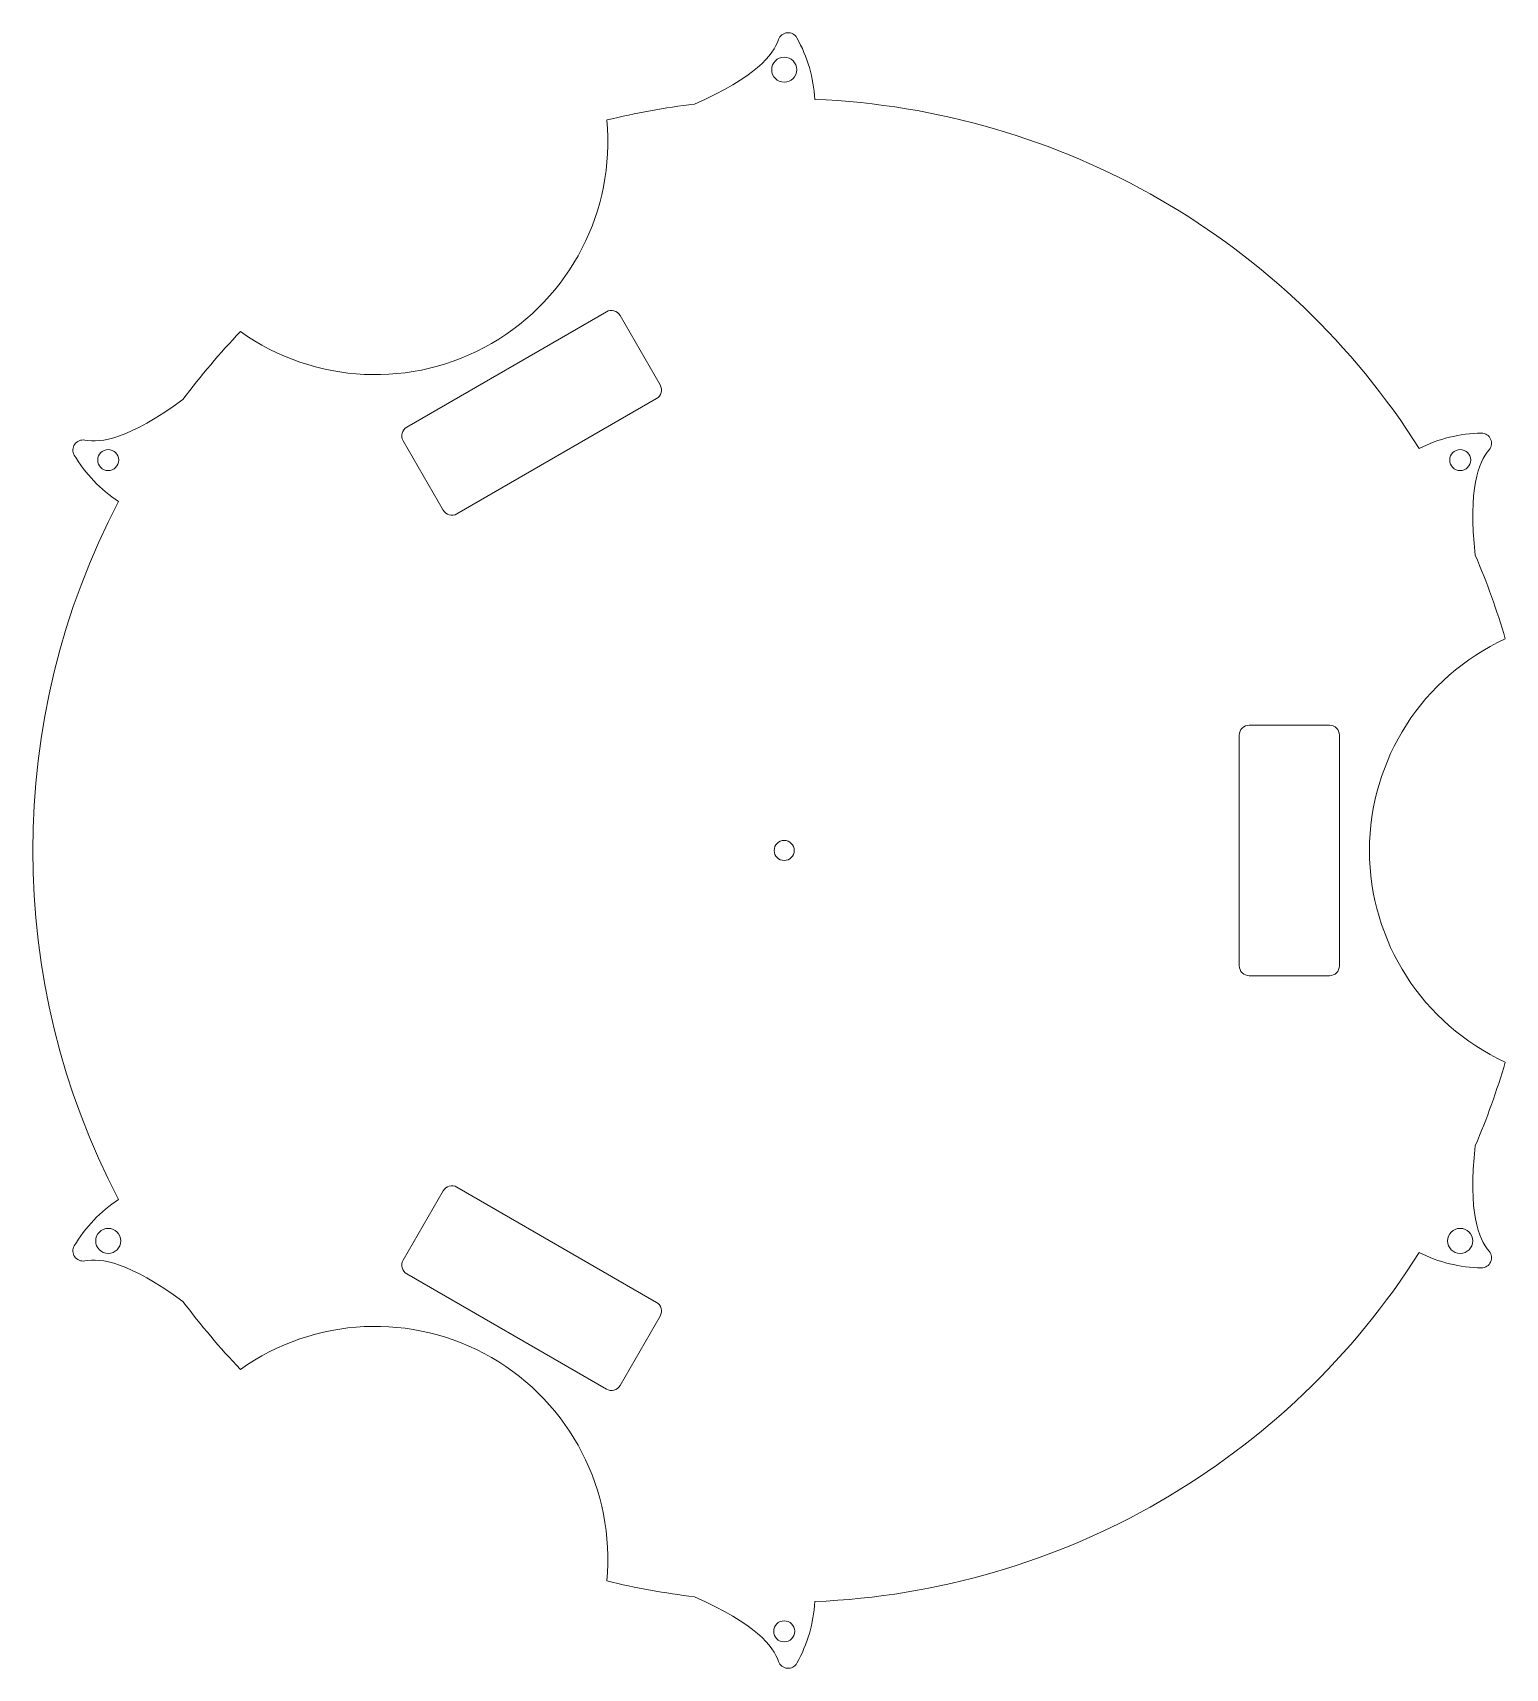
# Model space of a CAD drawing. Header units: millimetres. Extents: x 431 to 725, y 287 to 614.
import ezdxf

# ---------------------------------------------------------------- set-up
doc = ezdxf.new("R2010")
doc.units = ezdxf.units.MM

msp = doc.modelspace()

# ---------------------------------------------------------------- linework, layer by layer
at = {"color": 7, "linetype": 'Continuous', "lineweight": 15}
for p, q in [((545.56, 557.88), (505.73, 534.88)), ((556.3, 543.29), (548.3, 557.15)), ((515.73, 517.56), (555.56, 540.56)), ((504.99, 532.15), (512.99, 518.29)), ((671.89, 473.4), (671.89, 427.4)), ((689.89, 475.4), (673.89, 475.4)), ((691.89, 427.4), (691.89, 473.4)), ((673.89, 425.4), (689.89, 425.4)), ((512.99, 382.5), (504.99, 368.65)), ((555.56, 360.23), (515.73, 383.23)), ((505.73, 365.91), (545.56, 342.91)), ((548.3, 343.65), (556.3, 357.5))]:
    msp.add_line(p, q, dxfattribs=at)
for centre, radius in [((581.06, 606.2), 2.5), ((446.13, 528.3), 2.1), ((715.99, 528.3), 2.1), ((581.06, 450.4), 2), ((446.13, 372.49), 2.5), ((715.99, 372.49), 2.5), ((581.06, 294.59), 2.1)]:
    msp.add_circle(centre, radius, dxfattribs=at)
for centre, radius, start, end in [((581.84, 611.58), 2, 29.4509, 160.5429), ((559.2, 598.79), 28, 3.0251, 29.4509), ((581.06, 450.4), 150, 96.862, 103.6502), ((581.06, 450.4), 150, 32.3303, 87.6697), ((499.42, 591.79), 46.44, 234.6084, 5.3916), ((546.56, 556.15), 2, 30, 120), ((581.06, 450.4), 150, 136.3498, 143.138), ((554.56, 542.29), 2, 300, 30), ((441.08, 530.31), 2, 79.4571, 210.5491), ((506.73, 533.15), 2, 120, 210), ((720.51, 505.66), 28, 90.5491, 116.9749), ((720.26, 531.66), 2, 319.4571, 90.5491), ((463.47, 543.53), 28, 210.5491, 236.9749), ((581.06, 450.4), 150, 152.3303, 207.6697), ((514.73, 519.29), 2, 210, 300), ((581.06, 450.4), 150, 16.3498, 23.138), ((744.33, 450.4), 46.44, 114.6084, 245.3916), ((673.89, 473.4), 2, 90, 180), ((689.89, 473.4), 2, 0, 90), ((673.89, 427.4), 2, 180, 270), ((689.89, 427.4), 2, 270, 0), ((581.06, 450.4), 150, 336.862, 343.6502), ((514.73, 381.5), 2, 60, 150), ((463.47, 357.26), 28, 123.0251, 149.4509), ((441.08, 370.48), 2, 149.4509, 280.5429), ((581.06, 450.4), 150, 272.3303, 327.6697), ((720.51, 395.13), 28, 243.0251, 269.4509), ((720.26, 369.13), 2, 269.4509, 40.5429), ((506.73, 367.65), 2, 150, 240), ((581.06, 450.4), 150, 216.862, 223.6502), ((554.56, 358.5), 2, 330, 60), ((499.42, 309), 46.44, 354.6084, 125.3916), ((546.56, 344.65), 2, 240, 330), ((581.06, 450.4), 150, 256.3498, 263.138), ((559.2, 302), 28, 330.5491, 356.9749), ((581.84, 289.21), 2, 199.4571, 330.5491)]:
    msp.add_arc(centre, radius, start, end, dxfattribs=at)
for points in [[(579.95, 612.24), (578.86, 609.14), (575.43, 604.74), (563.14, 599.32)], [(461.05, 540.38), (450.21, 532.44), (444.68, 531.68), (441.45, 532.28)], [(718.99, 509.34), (717.54, 522.69), (719.64, 527.86), (721.78, 530.36)], [(721.78, 370.43), (719.64, 372.93), (717.54, 378.1), (718.99, 391.45)], [(441.45, 368.51), (444.68, 369.11), (450.21, 368.35), (461.05, 360.41)], [(563.14, 301.47), (575.43, 296.05), (578.86, 291.65), (579.95, 288.55)]]:
    msp.add_open_spline(points, degree=3, dxfattribs=at)

doc.saveas('drawing.dxf')
